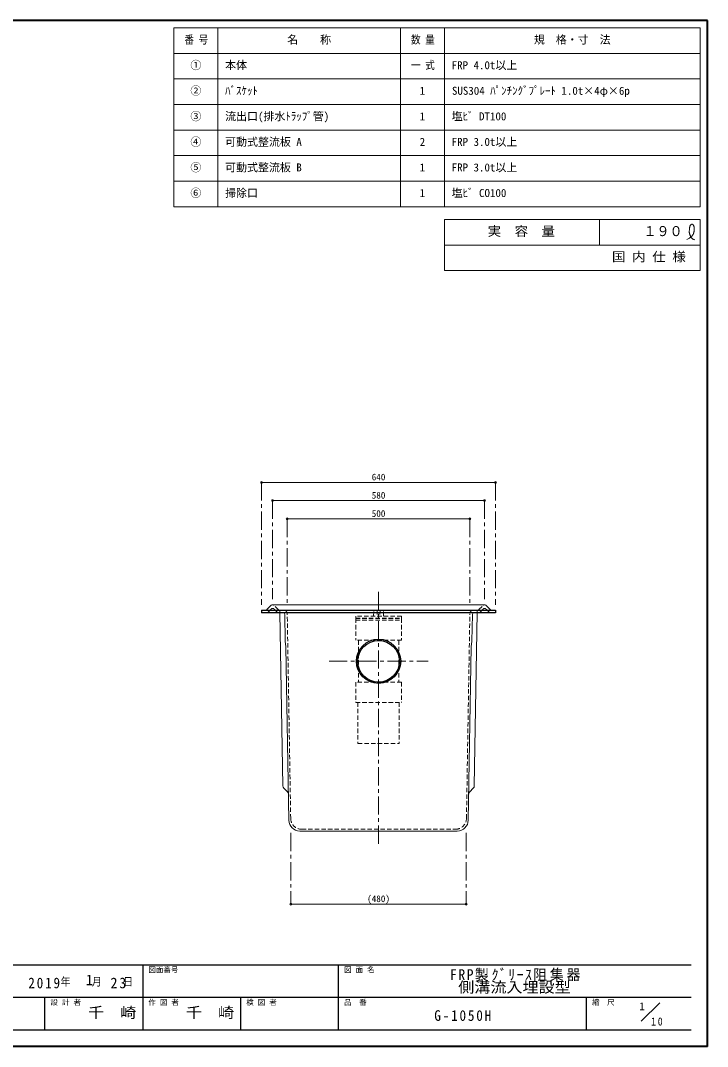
# Model space of a CAD drawing. Units: millimetres at full size, sheet at 1:10; details may follow other scales. Extents: x -2101 to 1949, y -1404 to 1406.
# Drawn here: x 70 to 1949, y -1404 to 1406 of the extents above; entities that cross this region are included whole.
import ezdxf
from ezdxf.enums import TextEntityAlignment as Align

# ---------------------------------------------------------------- set-up
doc = ezdxf.new("R2010")
doc.units = ezdxf.units.MM
doc.header["$LTSCALE"] = 10
doc.header["$PDMODE"] = 32
doc.header["$PDSIZE"] = 5
doc.linetypes.add('CHAIN1', pattern=[8, 5, -1, 1, -1])
doc.linetypes.add('DASHED1', pattern=[1.8, 1.2, -0.6])
doc.layers.add('0-0____1', color=7, linetype='Continuous', lineweight=18)
doc.styles.add('ＭＳ ゴシック', font='')
doc.styles.get('ＭＳ ゴシック').set_extended_font_data('MS Gothic')

msp = doc.modelspace()

# ---------------------------------------------------------------- linework, layer by layer
at = {"layer": '0-0____1', "color": 1, "lineweight": 40}
for p, q in [((1949.4, 1406.12), (-2100.6, 1406.12)), ((1949.4, -1403.88), (1949.4, 1406.12)), ((1949.4, -1403.88), (-2100.6, -1403.88))]:
    msp.add_line(p, q, dxfattribs=at)
at = {"layer": '0-0____1', "color": 3}
for p, q in [((1929.4, 1386.12), (489.4, 1386.12)), ((489.4, 896.12), (489.4, 1386.12)), ((609.4, 896.12), (609.4, 1386.12)), ((1109.4, 896.12), (1109.4, 1386.12)), ((1229.4, 896.12), (1229.4, 1386.12)), ((1929.4, 896.12), (1929.4, 1386.12)), ((1929.4, 1316.12), (489.4, 1316.12)), ((1929.4, 1246.12), (489.4, 1246.12)), ((1929.4, 1176.12), (489.4, 1176.12)), ((1929.4, 1106.12), (489.4, 1106.12)), ((1929.4, 1036.12), (489.4, 1036.12)), ((1929.4, 966.12), (489.4, 966.12)), ((1929.4, 896.12), (489.4, 896.12)), ((1929.4, 861.12), (1229.4, 861.12)), ((1229.4, 861.12), (1229.4, 721.12)), ((1654.4, 861.12), (1654.4, 791.12)), ((1929.4, 721.12), (1929.4, 861.12)), ((1929.4, 791.12), (1229.4, 791.12)), ((1929.4, 721.12), (1229.4, 721.12))]:
    msp.add_line(p, q, dxfattribs=at)
at = {"layer": '0-0____1', "color": 4, "linetype": 'CHAIN1', "lineweight": 9}
for p, q in [((729.4, 141.12), (729.4, -193.88)), ((1369.4, 141.12), (1369.4, -193.88)), ((759.4, 91.12), (759.4, -178.88)), ((1339.4, 91.12), (1339.4, -178.88)), ((799.4, 41.12), (799.4, -193.88)), ((1299.4, 41.12), (1299.4, -193.88)), ((1049.4, -158.88), (1049.4, -848.88)), ((913.9, -348.88), (1184.9, -348.88)), ((809.4, -818.88), (809.4, -1013.88)), ((1289.4, -818.88), (1289.4, -1013.88))]:
    msp.add_line(p, q, dxfattribs=at)
at = {"layer": '0-0____1', "color": 4, "lineweight": 9}
for p, q in [((729.4, 141.12), (1369.4, 141.12)), ((1339.4, 91.12), (759.4, 91.12)), ((799.4, 41.12), (1299.4, 41.12)), ((787.41, -689.79), (779.51, -215.88)), ((1311.39, -689.79), (1319.28, -215.88)), ((799.81, -706.01), (790.4, -696.75)), ((1298.98, -706.01), (1308.4, -696.75)), ((809.4, -1013.88), (1289.4, -1013.88))]:
    msp.add_line(p, q, dxfattribs=at)
at = {"layer": '0-0____1'}
for p, q in [((744.08, -207.38), (755.83, -195.39)), ((759.4, -193.88), (1339.4, -193.88)), ((1354.72, -207.38), (1342.97, -195.39)), ((793.81, -293.88), (792.59, -220.63)), ((1304.98, -293.88), (1306.2, -220.63)), ((793.81, -293.88), (796.06, -308.88)), ((796.06, -308.88), (803.99, -784.38)), ((1294.81, -784.38), (1302.73, -308.88)), ((1304.98, -293.88), (1302.73, -308.88)), ((833.98, -813.88), (1264.81, -813.88)), ((1768.18, -1334.39), (1818.68, -1283.88))]:
    msp.add_line(p, q, dxfattribs=at)
at = {"layer": '0-0____1', "color": 4, "linetype": 'DASHED1', "lineweight": 9}
for p, q in [((774.72, -207.38), (762.97, -195.39)), ((1324.08, -207.38), (1335.83, -195.39)), ((747.02, -214.38), (755.83, -205.39)), ((771.77, -214.38), (762.97, -205.39)), ((779.51, -215.88), (779.39, -208.88)), ((808.91, -779.38), (799.56, -218.7)), ((1035.9, -224.88), (1036.4, -208.88)), ((1045.4, -208.88), (1045.9, -224.88)), ((1053.4, -208.88), (1052.9, -224.88)), ((1062.9, -224.88), (1062.4, -208.88)), ((1289.89, -779.38), (1299.23, -218.7)), ((1319.28, -215.88), (1319.4, -208.88)), ((1327.02, -214.38), (1335.83, -205.39)), ((1351.77, -214.38), (1342.97, -205.39)), ((986.9, -224.88), (986.9, -230.38)), ((1111.9, -224.88), (986.9, -224.88)), ((986.9, -230.38), (1111.9, -230.38)), ((986.9, -231.38), (986.9, -291.38)), ((986.9, -236.38), (1111.9, -236.38)), ((1111.9, -230.38), (1111.9, -224.88)), ((1111.9, -291.38), (986.9, -291.38)), ((994.4, -291.38), (994.4, -406.38)), ((1104.4, -291.38), (1104.4, -406.38)), ((1111.9, -406.38), (1111.9, -461.38)), ((986.9, -461.38), (1111.9, -461.38)), ((992.9, -461.38), (992.9, -573.88)), ((1105.9, -461.38), (1105.9, -573.88)), ((992.9, -573.88), (1105.9, -573.88)), ((838.9, -808.88), (1259.89, -808.88))]:
    msp.add_line(p, q, dxfattribs=at)
at = {"layer": '0-0____1', "color": 5, "lineweight": 25}
for p, q in [((729.4, -208.88), (729.4, -215.88)), ((729.4, -208.88), (1369.4, -208.88)), ((1369.4, -215.88), (729.4, -215.88)), ((1369.4, -208.88), (1369.4, -215.88))]:
    msp.add_line(p, q, dxfattribs=at)
at = {"layer": '0-0____1', "color": 6, "lineweight": 25}
for p, q in [((-2055.6, -1180.31), (1904.4, -1180.31)), ((404.4, -1180.31), (404.4, -1358.88)), ((940.11, -1358.88), (940.11, -1180.31)), ((1904.4, -1269.6), (-131.32, -1269.6)), ((136.54, -1358.88), (136.54, -1269.6)), ((672.25, -1358.88), (672.25, -1269.6)), ((1618.68, -1358.88), (1618.68, -1269.6)), ((1904.4, -1358.88), (-2055.6, -1358.88))]:
    msp.add_line(p, q, dxfattribs=at)
at = {"layer": '0-0____1', "color": 3}
for points in [[(1893.27, 806.39), (1894.35, 807.02), (1896.22, 808.11), (1898.08, 809.23), (1899.9, 810.39), (1901.69, 811.61), (1903.43, 812.91), (1904.41, 813.7), (1905.13, 814.32), (1906.34, 815.44), (1907.48, 816.62), (1908.55, 817.86), (1909.51, 819.17), (1910.37, 820.55), (1910.81, 821.38), (1911.12, 822.06), (1911.6, 823.26), (1911.99, 824.49), (1912.31, 825.75), (1912.56, 827.02), (1912.74, 828.31), (1912.82, 829.05), (1912.87, 829.82), (1912.93, 831.15), (1912.94, 832.48), (1912.92, 833.81), (1912.88, 835.14), (1912.84, 836.49), (1912.82, 837.27), (1912.79, 838.1), (1912.74, 839.53), (1912.63, 840.95), (1912.4, 842.34), (1912.02, 843.68), (1911.44, 844.97), (1910.99, 845.68), (1910.7, 846.06), (1910.14, 846.68), (1909.52, 847.23), (1908.85, 847.69)], [(1908.85, 847.69), (1908.13, 848.02), (1907.4, 848.21), (1906.97, 848.24), (1906.61, 848.21), (1906, 848.08), (1905.41, 847.85), (1904.83, 847.52), (1904.28, 847.13), (1903.77, 846.69), (1903.5, 846.41), (1903.12, 845.98), (1902.54, 845.19), (1902.06, 844.35), (1901.66, 843.48), (1901.34, 842.57), (1901.07, 841.65), (1900.94, 841.11), (1900.79, 840.43), (1900.58, 839.25), (1900.42, 838.07), (1900.29, 836.88), (1900.18, 835.69), (1900.08, 834.5), (1900.03, 833.8), (1899.96, 832.97), (1899.84, 831.54), (1899.74, 830.11), (1899.68, 828.69), (1899.68, 827.27), (1899.76, 825.85), (1899.84, 825.03), (1899.95, 824.32), (1900.19, 823.11), (1900.5, 821.91), (1900.87, 820.72), (1901.29, 819.54), (1901.75, 818.38), (1902.04, 817.72), (1902.25, 817.25)], [(1902.25, 817.25), (1902.63, 816.43), (1903.03, 815.62), (1903.44, 814.83), (1903.87, 814.03), (1904.32, 813.25), (1904.59, 812.79), (1904.92, 812.26), (1905.51, 811.36), (1906.13, 810.48), (1906.8, 809.66), (1907.53, 808.89), (1908.31, 808.21), (1908.8, 807.86), (1909.21, 807.59), (1909.96, 807.19), (1910.75, 806.84), (1911.56, 806.53), (1912.39, 806.25), (1913.24, 805.99), (1913.73, 805.85)]]:
    msp.add_lwpolyline(points, dxfattribs=at)
at = {"layer": '0-0____1', "color": 4, "linetype": 'DASHED1', "lineweight": 9}
for points in [[(986.9, -231.38), (1111.9, -231.38), (1111.9, -291.38)], [(1111.9, -406.38), (986.9, -406.38), (986.9, -461.38)]]:
    msp.add_lwpolyline(points, dxfattribs=at)
at = {"layer": '0-0____1', "color": 5, "lineweight": 25}
for radius in [60.5, 57]:
    msp.add_circle((1049.4, -348.88), radius, dxfattribs=at)
at = {"layer": '0-0____1'}
for centre, radius, start, end in [((759.4, -198.88), 5, 90, 135.6053), ((1339.4, -198.88), 5, 44.3947, 90), ((740.51, -203.88), 5, 270, 315.6053), ((787.6, -220.88), 5, 1.04163, 90), ((1311.2, -220.88), 5, 90, 178.95837), ((1358.29, -203.88), 5, 224.3947, 270), ((833.98, -783.88), 30, 180.95484, 270), ((1264.81, -783.88), 30, 270, 359.04516)]:
    msp.add_arc(centre, radius, start, end, dxfattribs=at)
at = {"layer": '0-0____1', "color": 4, "linetype": 'DASHED1', "lineweight": 9}
for centre, radius, start, end in [((759.4, -198.88), 5, 44.3947, 90), ((1339.4, -198.88), 5, 90, 135.6053), ((743.45, -210.88), 5, 270, 315.6053), ((759.4, -208.89), 5, 44.3947, 135.6053), ((775.35, -210.88), 5, 224.3947, 270), ((778.29, -203.88), 5, 224.3947, 270), ((789.56, -218.88), 10, 1.04163, 90), ((1309.23, -218.88), 10, 90, 178.95837), ((1320.51, -203.88), 5, 270, 315.6053), ((1323.45, -210.88), 5, 270, 315.6053), ((1339.4, -208.89), 5, 44.3947, 135.6053), ((1355.35, -210.88), 5, 224.3947, 270), ((838.9, -778.88), 30, 180.95484, 270), ((1259.89, -778.88), 30, 270, 359.04516)]:
    msp.add_arc(centre, radius, start, end, dxfattribs=at)
at = {"layer": '0-0____1', "color": 4, "lineweight": 9}
for centre, start, end in [((797.41, -689.62), 180.95484, 225.47742), ((1301.39, -689.62), 314.52258, 359.04516), ((792.8, -713.14), 0.95484, 45.47742), ((1306, -713.14), 134.52258, 179.04516)]:
    msp.add_arc(centre, 10, start, end, dxfattribs=at)
at = {"layer": '0-0____1', "color": 1}
for p in [(729.4, 141.12), (1369.4, 141.12), (759.4, 91.12), (1339.4, 91.12), (799.4, 41.12), (1299.4, 41.12), (809.4, -1013.88), (1289.4, -1013.88)]:
    msp.add_point(p, dxfattribs=at)

# ---------------------------------------------------------------- texts
at = {"layer": '0-0____1', "style": 'ＭＳ ゴシック'}
for s, height, width, p in [('番 号', 21.99, 0.85, (518.15, 1336.12)), ('数 量', 21.99, 0.85, (1138.15, 1336.12)), ('一 式', 21.99, 0.85, (1138.15, 1266.12)), ('実\u3000容\u3000量', 25.66, 1.05, (1348.15, 808.62)), ('１９０', 27.49, 0.95, (1774.4, 807.37)), ('国 内 仕 様', 25.66, 1.05, (1688.15, 738.62)), ('側溝流入埋設型', 29.33, 1.1, (1267.25, -1264.96)), ('千\u3000崎', 29.33, 1.1, (254.4, -1334.24)), ('千\u3000崎', 29.33, 1.1, (522.25, -1334.24))]:
    msp.add_text(s, height=height, dxfattribs=dict(at, width=width)).set_placement(p, align=Align.BOTTOM_LEFT)
for s, height, p in [('名\u3000\u3000称', 21.99, (799.4, 1336.12)), ('規\u3000格・寸\u3000法', 21.99, (1474.4, 1336.12)), ('①', 21.99, (534.4, 1266.12)), ('本体', 21.99, (629.4, 1266.12)), ('FRP 4.0t以上', 21.99, (1249.4, 1266.12)), ('②', 21.99, (534.4, 1196.12)), ('ﾊﾞｽｹｯﾄ', 21.99, (629.4, 1196.12)), ('1', 21.99, (1161.9, 1196.12)), ('SUS304 ﾊﾟﾝﾁﾝｸﾞﾌﾟﾚｰﾄ 1.0t×4φ×6p', 21.99, (1250.11, 1196.12)), ('③', 21.99, (534.4, 1126.12)), ('流出口(排水ﾄﾗｯﾌﾟ管)', 21.99, (629.4, 1126.12)), ('1', 21.99, (1161.9, 1126.12)), ('塩ﾋﾞ DT100', 21.99, (1249.4, 1126.12)), ('④', 21.99, (534.4, 1056.12)), ('可動式整流板 A', 21.99, (629.4, 1056.12)), ('2', 21.99, (1161.9, 1056.12)), ('FRP 3.0t以上', 21.99, (1249.4, 1056.12)), ('⑤', 21.99, (534.4, 986.12)), ('可動式整流板 B', 21.99, (629.4, 986.12)), ('1', 21.99, (1161.9, 986.12)), ('FRP 3.0t以上', 21.99, (1249.4, 986.12)), ('⑥', 21.99, (534.4, 916.12)), ('掃除口', 21.99, (629.4, 916.12)), ('1', 21.99, (1161.9, 916.12)), ('塩ﾋﾞ CO100', 21.99, (1249.4, 916.12)), ('640', 18.33, (1030.65, 141.12)), ('580', 18.33, (1030.65, 91.12)), ('500', 18.33, (1030.65, 41.12)), ('(480)', 18.33, (1018.15, -1013.88)), ('1', 29.33, (248.4, -1244.96)), ('図面番号', 14.66, (419.4, -1205.31)), ('図 面 名', 14.66, (955.11, -1205.31)), ('設 計 者', 14.66, (151.54, -1294.6)), ('作 図 者', 14.66, (419.4, -1294.6)), ('検 図 者', 14.66, (687.25, -1294.6)), ('品\u3000番', 14.66, (955.11, -1294.6)), ('縮\u3000尺', 14.66, (1633.68, -1294.6)), ('1', 21.99, (1763.1, -1311.41))]:
    msp.add_text(s, height=height, dxfattribs=at).set_placement(p, align=Align.BOTTOM_LEFT)
at = {"layer": '0-0____1', "attachment_point": 7, "style": 'ＭＳ ゴシック'}
for s, insert, char_height in [('\\T1.2;\\W0.95;FRP製ｸﾞﾘｰｽ阻集器', (1244.75, -1224.96), 29.33), ('\\T1.28;\\W0.9;2019', (90.9, -1244.96), 29.33), ('\\T1.27;\\W0.9;年\\~\\~\\~月\\~\\~\\~日', (179.4, -1239.96), 21.99), ('\\T1.27;\\W0.95;23', (315.9, -1244.96), 29.33), ('\\T1.28;\\W0.9;G-1050H', (1201.9, -1334.24), 29.33), ('\\T1.36;\\W0.9;10', (1795.07, -1346.79), 21.99)]:
    msp.add_mtext(s, dxfattribs=dict(at, insert=insert, char_height=char_height))

doc.saveas('drawing.dxf')
